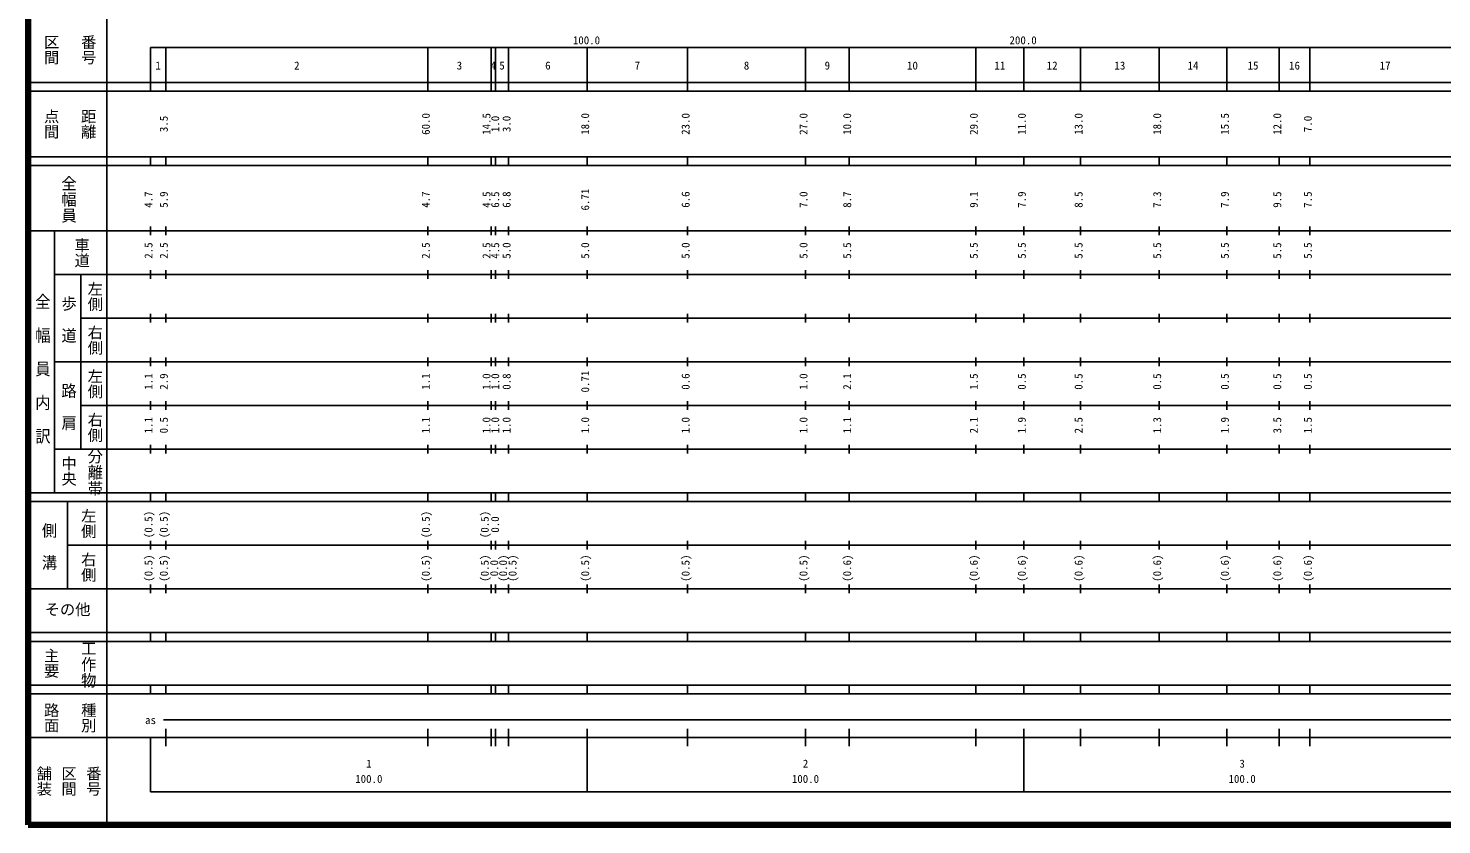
# Model space of a CAD drawing. Units: millimetres on the paper. Extents: x 40 to 680, y 20 to 380.
# Drawn here: x 40 to 363.7, y 20 to 202.4 of the extents above; entities that cross this region are included whole.
import ezdxf
from ezdxf.enums import TextEntityAlignment as Align

# ---------------------------------------------------------------- set-up
doc = ezdxf.new("R2010")
doc.units = ezdxf.units.MM
doc.layers.add('M-TTL', color=2, linetype='Continuous', lineweight=140)
doc.layers.add('M-TTL-BAND', color=7, linetype='Continuous', lineweight=25)
doc.styles.add('@ＭＳ ゴシック', font='')
doc.styles.add('ＭＳ ゴシック', font='')
doc.styles.get('@ＭＳ ゴシック').set_extended_font_data('@MS Gothic')
doc.styles.get('ＭＳ ゴシック').set_extended_font_data('MS Gothic')

msp = doc.modelspace()

# ---------------------------------------------------------------- linework, layer by layer
at = {"layer": 'M-TTL'}
for p, q in [((40, 380), (40, 20)), ((40, 20), (680, 20))]:
    msp.add_line(p, q, dxfattribs=at)
at = {"layer": 'M-TTL-BAND'}
for p, q in [((58, 370), (58, 20)), ((68, 198), (579, 198)), ((68, 198), (68, 188)), ((71.5, 188), (71.5, 198)), ((131.5, 188), (131.5, 198)), ((146, 188), (146, 198)), ((147, 188), (147, 198)), ((150, 188), (150, 198)), ((168, 188), (168, 198)), ((191, 188), (191, 198)), ((218, 188), (218, 198)), ((228, 188), (228, 198)), ((257, 188), (257, 198)), ((268, 188), (268, 198)), ((281, 188), (281, 198)), ((299, 188), (299, 198)), ((314.5, 188), (314.5, 198)), ((326.5, 188), (326.5, 198)), ((333.5, 188), (333.5, 198)), ((40, 190), (579, 190)), ((40, 188), (579, 188)), ((40, 173), (579, 173)), ((68, 171), (68, 173)), ((71.5, 171), (71.5, 173)), ((131.5, 171), (131.5, 173)), ((146, 171), (146, 173)), ((147, 171), (147, 173)), ((150, 171), (150, 173)), ((168, 171), (168, 173)), ((191, 171), (191, 173)), ((218, 171), (218, 173)), ((228, 171), (228, 173)), ((257, 171), (257, 173)), ((268, 171), (268, 173)), ((281, 171), (281, 173)), ((299, 171), (299, 173)), ((314.5, 171), (314.5, 173)), ((326.5, 171), (326.5, 173)), ((333.5, 171), (333.5, 173)), ((40, 171), (579, 171)), ((40, 156), (579, 156)), ((46, 96), (46, 156)), ((68, 155), (68, 157)), ((71.5, 155), (71.5, 157)), ((131.5, 155), (131.5, 157)), ((146, 155), (146, 157)), ((147, 155), (147, 157)), ((150, 155), (150, 157)), ((168, 155), (168, 157)), ((191, 155), (191, 157)), ((218, 155), (218, 157)), ((228, 155), (228, 157)), ((257, 155), (257, 157)), ((268, 155), (268, 157)), ((281, 155), (281, 157)), ((299, 155), (299, 157)), ((314.5, 155), (314.5, 157)), ((326.5, 155), (326.5, 157)), ((333.5, 155), (333.5, 157)), ((46, 146), (579, 146)), ((52, 146), (52, 106)), ((68, 145), (68, 147)), ((71.5, 145), (71.5, 147)), ((131.5, 145), (131.5, 147)), ((146, 145), (146, 147)), ((147, 145), (147, 147)), ((150, 145), (150, 147)), ((168, 145), (168, 147)), ((191, 145), (191, 147)), ((218, 145), (218, 147)), ((228, 145), (228, 147)), ((257, 145), (257, 147)), ((268, 145), (268, 147)), ((281, 145), (281, 147)), ((299, 145), (299, 147)), ((314.5, 145), (314.5, 147)), ((326.5, 145), (326.5, 147)), ((333.5, 145), (333.5, 147)), ((52, 136), (579, 136)), ((68, 135), (68, 137)), ((71.5, 135), (71.5, 137)), ((131.5, 135), (131.5, 137)), ((146, 135), (146, 137)), ((147, 135), (147, 137)), ((150, 135), (150, 137)), ((168, 135), (168, 137)), ((191, 135), (191, 137)), ((218, 135), (218, 137)), ((228, 135), (228, 137)), ((257, 135), (257, 137)), ((268, 135), (268, 137)), ((281, 135), (281, 137)), ((299, 135), (299, 137)), ((314.5, 135), (314.5, 137)), ((326.5, 135), (326.5, 137)), ((333.5, 135), (333.5, 137)), ((68, 125), (68, 127)), ((71.5, 125), (71.5, 127)), ((131.5, 125), (131.5, 127)), ((146, 125), (146, 127)), ((147, 125), (147, 127)), ((150, 125), (150, 127)), ((168, 125), (168, 127)), ((191, 125), (191, 127)), ((218, 125), (218, 127)), ((228, 125), (228, 127)), ((257, 125), (257, 127)), ((268, 125), (268, 127)), ((281, 125), (281, 127)), ((299, 125), (299, 127)), ((314.5, 125), (314.5, 127)), ((326.5, 125), (326.5, 127)), ((333.5, 125), (333.5, 127)), ((46, 126), (579, 126)), ((68, 115), (68, 117)), ((71.5, 115), (71.5, 117)), ((131.5, 115), (131.5, 117)), ((146, 115), (146, 117)), ((147, 115), (147, 117)), ((150, 115), (150, 117)), ((168, 115), (168, 117)), ((191, 115), (191, 117)), ((218, 115), (218, 117)), ((228, 115), (228, 117)), ((257, 115), (257, 117)), ((268, 115), (268, 117)), ((281, 115), (281, 117)), ((299, 115), (299, 117)), ((314.5, 115), (314.5, 117)), ((326.5, 115), (326.5, 117)), ((333.5, 115), (333.5, 117)), ((52, 116), (579, 116)), ((68, 105), (68, 107)), ((71.5, 105), (71.5, 107)), ((131.5, 105), (131.5, 107)), ((146, 105), (146, 107)), ((147, 105), (147, 107)), ((150, 105), (150, 107)), ((168, 105), (168, 107)), ((191, 105), (191, 107)), ((218, 105), (218, 107)), ((228, 105), (228, 107)), ((257, 105), (257, 107)), ((268, 105), (268, 107)), ((281, 105), (281, 107)), ((299, 105), (299, 107)), ((314.5, 105), (314.5, 107)), ((326.5, 105), (326.5, 107)), ((333.5, 105), (333.5, 107)), ((46, 106), (579, 106)), ((40, 96), (579, 96)), ((40, 94), (579, 94)), ((49, 94), (49, 74)), ((68, 94), (68, 96)), ((71.5, 94), (71.5, 96)), ((131.5, 94), (131.5, 96)), ((146, 94), (146, 96)), ((147, 94), (147, 96)), ((150, 94), (150, 96)), ((168, 94), (168, 96)), ((191, 94), (191, 96)), ((218, 94), (218, 96)), ((228, 94), (228, 96)), ((257, 94), (257, 96)), ((268, 94), (268, 96)), ((281, 94), (281, 96)), ((299, 94), (299, 96)), ((314.5, 94), (314.5, 96)), ((326.5, 94), (326.5, 96)), ((333.5, 94), (333.5, 96)), ((68, 83), (68, 85)), ((71.5, 83), (71.5, 85)), ((131.5, 83), (131.5, 85)), ((146, 83), (146, 85)), ((147, 83), (147, 85)), ((150, 83), (150, 85)), ((168, 83), (168, 85)), ((191, 83), (191, 85)), ((218, 83), (218, 85)), ((228, 83), (228, 85)), ((257, 83), (257, 85)), ((268, 83), (268, 85)), ((281, 83), (281, 85)), ((299, 83), (299, 85)), ((314.5, 83), (314.5, 85)), ((326.5, 83), (326.5, 85)), ((333.5, 83), (333.5, 85)), ((49, 84), (579, 84)), ((68, 73), (68, 75)), ((71.5, 73), (71.5, 75)), ((131.5, 73), (131.5, 75)), ((146, 73), (146, 75)), ((147, 73), (147, 75)), ((150, 73), (150, 75)), ((168, 73), (168, 75)), ((191, 73), (191, 75)), ((218, 73), (218, 75)), ((228, 73), (228, 75)), ((257, 73), (257, 75)), ((268, 73), (268, 75)), ((281, 73), (281, 75)), ((299, 73), (299, 75)), ((314.5, 73), (314.5, 75)), ((326.5, 73), (326.5, 75)), ((333.5, 73), (333.5, 75)), ((40, 74), (579, 74)), ((40, 64), (579, 64)), ((40, 62), (579, 62)), ((68, 62), (68, 64)), ((71.5, 62), (71.5, 64)), ((131.5, 62), (131.5, 64)), ((146, 62), (146, 64)), ((147, 62), (147, 64)), ((150, 62), (150, 64)), ((168, 62), (168, 64)), ((191, 62), (191, 64)), ((218, 62), (218, 64)), ((228, 62), (228, 64)), ((257, 62), (257, 64)), ((268, 62), (268, 64)), ((281, 62), (281, 64)), ((299, 62), (299, 64)), ((314.5, 62), (314.5, 64)), ((326.5, 62), (326.5, 64)), ((333.5, 62), (333.5, 64)), ((40, 52), (579, 52)), ((68, 50), (68, 52)), ((71.5, 50), (71.5, 52)), ((131.5, 50), (131.5, 52)), ((146, 50), (146, 52)), ((147, 50), (147, 52)), ((150, 50), (150, 52)), ((168, 50), (168, 52)), ((191, 50), (191, 52)), ((218, 50), (218, 52)), ((228, 50), (228, 52)), ((257, 50), (257, 52)), ((268, 50), (268, 52)), ((281, 50), (281, 52)), ((299, 50), (299, 52)), ((314.5, 50), (314.5, 52)), ((326.5, 50), (326.5, 52)), ((333.5, 50), (333.5, 52)), ((40, 50), (579, 50)), ((71, 44), (565, 44)), ((40, 40), (579, 40)), ((68, 40), (68, 27.5)), ((71.5, 38), (71.5, 42)), ((131.5, 38), (131.5, 42)), ((146, 38), (146, 42)), ((147, 38), (147, 42)), ((150, 38), (150, 42)), ((168, 27.5), (168, 42)), ((191, 38), (191, 42)), ((218, 38), (218, 42)), ((228, 38), (228, 42)), ((257, 38), (257, 42)), ((268, 27.5), (268, 42)), ((281, 38), (281, 42)), ((299, 38), (299, 42)), ((314.5, 38), (314.5, 42)), ((326.5, 38), (326.5, 42)), ((333.5, 38), (333.5, 42)), ((68, 27.5), (579, 27.5))]:
    msp.add_line(p, q, dxfattribs=at)

# ---------------------------------------------------------------- texts
for s, height, rotation, style, p in [('番号', 2.566, 270, '@ＭＳ ゴシック', (51.75, 201)), ('区間', 2.566, 270, '@ＭＳ ゴシック', (43.25, 201)), ('点間', 2.566, 270, '@ＭＳ ゴシック', (43.25, 184)), ('距離', 2.566, 270, '@ＭＳ ゴシック', (51.75, 184)), ('3.5', 1.833, 90, 'ＭＳ ゴシック', (72.5, 178.625)), ('60.0', 1.833, 90, 'ＭＳ ゴシック', (132.5, 178)), ('14.5', 1.833, 90, 'ＭＳ ゴシック', (146.4, 178)), ('1.0', 1.833, 90, 'ＭＳ ゴシック', (148.4, 178.625)), ('3.0', 1.833, 90, 'ＭＳ ゴシック', (151, 178.625)), ('18.0', 1.833, 90, 'ＭＳ ゴシック', (169, 178)), ('23.0', 1.833, 90, 'ＭＳ ゴシック', (192, 178)), ('27.0', 1.833, 90, 'ＭＳ ゴシック', (219, 178)), ('10.0', 1.833, 90, 'ＭＳ ゴシック', (229, 178)), ('29.0', 1.833, 90, 'ＭＳ ゴシック', (258, 178)), ('11.0', 1.833, 90, 'ＭＳ ゴシック', (269, 178)), ('13.0', 1.833, 90, 'ＭＳ ゴシック', (282, 178)), ('18.0', 1.833, 90, 'ＭＳ ゴシック', (300, 178)), ('15.5', 1.833, 90, 'ＭＳ ゴシック', (315.5, 178)), ('12.0', 1.833, 90, 'ＭＳ ゴシック', (327.5, 178)), ('7.0', 1.833, 90, 'ＭＳ ゴシック', (334.5, 178.625)), ('6.71', 1.833, 90, 'ＭＳ ゴシック', (169, 160.674)), ('4.7', 1.833, 90, 'ＭＳ ゴシック', (69, 161.299)), ('5.9', 1.833, 90, 'ＭＳ ゴシック', (72.5, 161.299)), ('4.7', 1.833, 90, 'ＭＳ ゴシック', (132.5, 161.299)), ('4.5', 1.833, 90, 'ＭＳ ゴシック', (146.4, 161.299)), ('6.5', 1.833, 90, 'ＭＳ ゴシック', (148.4, 161.299)), ('6.8', 1.833, 90, 'ＭＳ ゴシック', (151, 161.299)), ('6.6', 1.833, 90, 'ＭＳ ゴシック', (192, 161.299)), ('7.0', 1.833, 90, 'ＭＳ ゴシック', (219, 161.299)), ('8.7', 1.833, 90, 'ＭＳ ゴシック', (229, 161.299)), ('9.1', 1.833, 90, 'ＭＳ ゴシック', (258, 161.299)), ('7.9', 1.833, 90, 'ＭＳ ゴシック', (269, 161.299)), ('8.5', 1.833, 90, 'ＭＳ ゴシック', (282, 161.299)), ('7.3', 1.833, 90, 'ＭＳ ゴシック', (300, 161.299)), ('7.9', 1.833, 90, 'ＭＳ ゴシック', (315.5, 161.299)), ('9.5', 1.833, 90, 'ＭＳ ゴシック', (327.5, 161.299)), ('7.5', 1.833, 90, 'ＭＳ ゴシック', (334.5, 161.299)), ('車道', 2.566, 270, '@ＭＳ ゴシック', (50.25, 154.5)), ('2.5', 1.833, 90, 'ＭＳ ゴシック', (69, 149.625)), ('2.5', 1.833, 90, 'ＭＳ ゴシック', (72.5, 149.625)), ('2.5', 1.833, 90, 'ＭＳ ゴシック', (132.5, 149.625)), ('2.5', 1.833, 90, 'ＭＳ ゴシック', (146.4, 149.625)), ('4.5', 1.833, 90, 'ＭＳ ゴシック', (148.4, 149.625)), ('5.0', 1.833, 90, 'ＭＳ ゴシック', (151, 149.625)), ('5.0', 1.833, 90, 'ＭＳ ゴシック', (169, 149.625)), ('5.0', 1.833, 90, 'ＭＳ ゴシック', (192, 149.625)), ('5.0', 1.833, 90, 'ＭＳ ゴシック', (219, 149.625)), ('5.5', 1.833, 90, 'ＭＳ ゴシック', (229, 149.625)), ('5.5', 1.833, 90, 'ＭＳ ゴシック', (258, 149.625)), ('5.5', 1.833, 90, 'ＭＳ ゴシック', (269, 149.625)), ('5.5', 1.833, 90, 'ＭＳ ゴシック', (282, 149.625)), ('5.5', 1.833, 90, 'ＭＳ ゴシック', (300, 149.625)), ('5.5', 1.833, 90, 'ＭＳ ゴシック', (315.5, 149.625)), ('5.5', 1.833, 90, 'ＭＳ ゴシック', (327.5, 149.625)), ('5.5', 1.833, 90, 'ＭＳ ゴシック', (334.5, 149.625)), ('左側', 2.566, 270, '@ＭＳ ゴシック', (53.25, 144.5)), ('右側', 2.566, 270, '@ＭＳ ゴシック', (53.25, 134.5)), ('左側', 2.566, 270, '@ＭＳ ゴシック', (53.25, 124.5)), ('1.1', 1.833, 90, 'ＭＳ ゴシック', (69, 119.625)), ('2.9', 1.833, 90, 'ＭＳ ゴシック', (72.5, 119.625)), ('1.1', 1.833, 90, 'ＭＳ ゴシック', (132.5, 119.625)), ('1.0', 1.833, 90, 'ＭＳ ゴシック', (146.4, 119.625)), ('1.0', 1.833, 90, 'ＭＳ ゴシック', (148.4, 119.625)), ('0.8', 1.833, 90, 'ＭＳ ゴシック', (151, 119.625)), ('0.71', 1.833, 90, 'ＭＳ ゴシック', (169, 119)), ('0.6', 1.833, 90, 'ＭＳ ゴシック', (192, 119.625)), ('1.0', 1.833, 90, 'ＭＳ ゴシック', (219, 119.625)), ('2.1', 1.833, 90, 'ＭＳ ゴシック', (229, 119.625)), ('1.5', 1.833, 90, 'ＭＳ ゴシック', (258, 119.625)), ('0.5', 1.833, 90, 'ＭＳ ゴシック', (269, 119.625)), ('0.5', 1.833, 90, 'ＭＳ ゴシック', (282, 119.625)), ('0.5', 1.833, 90, 'ＭＳ ゴシック', (300, 119.625)), ('0.5', 1.833, 90, 'ＭＳ ゴシック', (315.5, 119.625)), ('0.5', 1.833, 90, 'ＭＳ ゴシック', (327.5, 119.625)), ('0.5', 1.833, 90, 'ＭＳ ゴシック', (334.5, 119.625)), ('右側', 2.566, 270, '@ＭＳ ゴシック', (53.25, 114.5)), ('1.1', 1.833, 90, 'ＭＳ ゴシック', (69, 109.625)), ('0.5', 1.833, 90, 'ＭＳ ゴシック', (72.5, 109.625)), ('1.1', 1.833, 90, 'ＭＳ ゴシック', (132.5, 109.625)), ('1.0', 1.833, 90, 'ＭＳ ゴシック', (146.4, 109.625)), ('1.0', 1.833, 90, 'ＭＳ ゴシック', (148.4, 109.625)), ('1.0', 1.833, 90, 'ＭＳ ゴシック', (151, 109.625)), ('1.0', 1.833, 90, 'ＭＳ ゴシック', (169, 109.625)), ('1.0', 1.833, 90, 'ＭＳ ゴシック', (192, 109.625)), ('1.0', 1.833, 90, 'ＭＳ ゴシック', (219, 109.625)), ('1.1', 1.833, 90, 'ＭＳ ゴシック', (229, 109.625)), ('2.1', 1.833, 90, 'ＭＳ ゴシック', (258, 109.625)), ('1.9', 1.833, 90, 'ＭＳ ゴシック', (269, 109.625)), ('2.5', 1.833, 90, 'ＭＳ ゴシック', (282, 109.625)), ('1.3', 1.833, 90, 'ＭＳ ゴシック', (300, 109.625)), ('1.9', 1.833, 90, 'ＭＳ ゴシック', (315.5, 109.625)), ('3.5', 1.833, 90, 'ＭＳ ゴシック', (327.5, 109.625)), ('1.5', 1.833, 90, 'ＭＳ ゴシック', (334.5, 109.625)), ('中央', 2.566, 270, '@ＭＳ ゴシック', (47.25, 104.5)), ('左側', 2.566, 270, '@ＭＳ ゴシック', (51.75, 92.5)), ('(0.5)', 1.833, 90, 'ＭＳ ゴシック', (69, 85.639)), ('(0.5)', 1.833, 90, 'ＭＳ ゴシック', (72.5, 85.639)), ('(0.5)', 1.833, 90, 'ＭＳ ゴシック', (132.5, 85.639)), ('(0.5)', 1.833, 90, 'ＭＳ ゴシック', (146, 85.639)), ('0.0', 1.833, 90, 'ＭＳ ゴシック', (148.37, 86.889)), ('右側', 2.566, 270, '@ＭＳ ゴシック', (51.75, 82.5)), ('(0.5)', 1.833, 90, 'ＭＳ ゴシック', (69, 75.639)), ('(0.5)', 1.833, 90, 'ＭＳ ゴシック', (72.5, 75.639)), ('(0.5)', 1.833, 90, 'ＭＳ ゴシック', (132.5, 75.639)), ('(0.5)', 1.833, 90, 'ＭＳ ゴシック', (146, 75.639)), ('(0.0)', 1.833, 90, 'ＭＳ ゴシック', (150.2, 75.639)), ('(0.5)', 1.833, 90, 'ＭＳ ゴシック', (152.37, 75.639)), ('(0.5)', 1.833, 90, 'ＭＳ ゴシック', (169, 75.639)), ('(0.5)', 1.833, 90, 'ＭＳ ゴシック', (192, 75.639)), ('(0.5)', 1.833, 90, 'ＭＳ ゴシック', (219, 75.639)), ('(0.6)', 1.833, 90, 'ＭＳ ゴシック', (229, 75.639)), ('(0.6)', 1.833, 90, 'ＭＳ ゴシック', (258, 75.639)), ('(0.6)', 1.833, 90, 'ＭＳ ゴシック', (269, 75.639)), ('(0.6)', 1.833, 90, 'ＭＳ ゴシック', (282, 75.639)), ('(0.6)', 1.833, 90, 'ＭＳ ゴシック', (300, 75.639)), ('(0.6)', 1.833, 90, 'ＭＳ ゴシック', (315.5, 75.639)), ('(0.6)', 1.833, 90, 'ＭＳ ゴシック', (327.5, 75.639)), ('(0.6)', 1.833, 90, 'ＭＳ ゴシック', (334.5, 75.639)), ('0.0', 1.833, 90, 'ＭＳ ゴシック', (148.17, 76.889)), ('主要', 2.566, 270, '@ＭＳ ゴシック', (43.25, 60.5)), ('路面', 2.566, 270, '@ＭＳ ゴシック', (43.25, 48)), ('種別', 2.566, 270, '@ＭＳ ゴシック', (51.75, 48)), ('舗装', 2.566, 270, '@ＭＳ ゴシック', (41.583, 33.5)), ('区間', 2.566, 270, '@ＭＳ ゴシック', (47.25, 33.5)), ('番号', 2.566, 270, '@ＭＳ ゴシック', (52.917, 33.5))]:
    msp.add_text(s, height=height, rotation=rotation, dxfattribs=dict(at, style=style)).set_placement(p, align=Align.BOTTOM_LEFT)
at = {"layer": 'M-TTL-BAND', "style": 'ＭＳ ゴシック'}
for s, height, p in [('100.0', 1.833, (164.719, 198.195)), ('200.0', 1.833, (264.719, 198.195)), ('1', 1.833, (69.125, 192.405)), ('2', 1.833, (100.875, 192.405)), ('3', 1.833, (138.125, 192.405)), ('4', 1.833, (145.875, 192.405)), ('5', 1.833, (147.875, 192.405)), ('6', 1.833, (158.375, 192.405)), ('7', 1.833, (178.875, 192.405)), ('8', 1.833, (203.875, 192.405)), ('9', 1.833, (222.375, 192.405)), ('10', 1.833, (241.25, 192.405)), ('11', 1.833, (261.25, 192.405)), ('12', 1.833, (273.25, 192.405)), ('13', 1.833, (288.75, 192.405)), ('14', 1.833, (305.5, 192.405)), ('15', 1.833, (319.25, 192.405)), ('16', 1.833, (328.75, 192.405)), ('17', 1.833, (349.5, 192.405)), ('その他', 2.566, (43.75, 67.25)), ('as', 1.833, (66.75, 42.5)), ('1', 1.833, (117.375, 32.523)), ('2', 1.833, (217.375, 32.523)), ('3', 1.833, (317.375, 32.523)), ('100.0', 1.833, (114.875, 29.033)), ('100.0', 1.833, (214.875, 29.033)), ('100.0', 1.833, (314.875, 29.033))]:
    msp.add_text(s, height=height, dxfattribs=at).set_placement(p, align=Align.BOTTOM_LEFT)
at = {"layer": 'M-TTL-BAND', "style": '@ＭＳ ゴシック'}
for s, width, p in [('全幅員', 1.05, (47.25, 168.75)), ('全\u3000幅\u3000員\u3000内\u3000訳', 1.1, (41.25, 141.75)), ('歩\u3000道', 1.05, (47.25, 141.25)), ('路\u3000肩', 1.05, (47.25, 121.25)), ('分離帯', 1.05, (53.25, 106.25)), ('側\u3000溝', 1.05, (42.75, 89.25)), ('工作物', 1.05, (51.75, 62.25))]:
    msp.add_text(s, height=2.566, rotation=270, dxfattribs=dict(at, width=width)).set_placement(p, align=Align.BOTTOM_LEFT)

doc.saveas('drawing.dxf')
